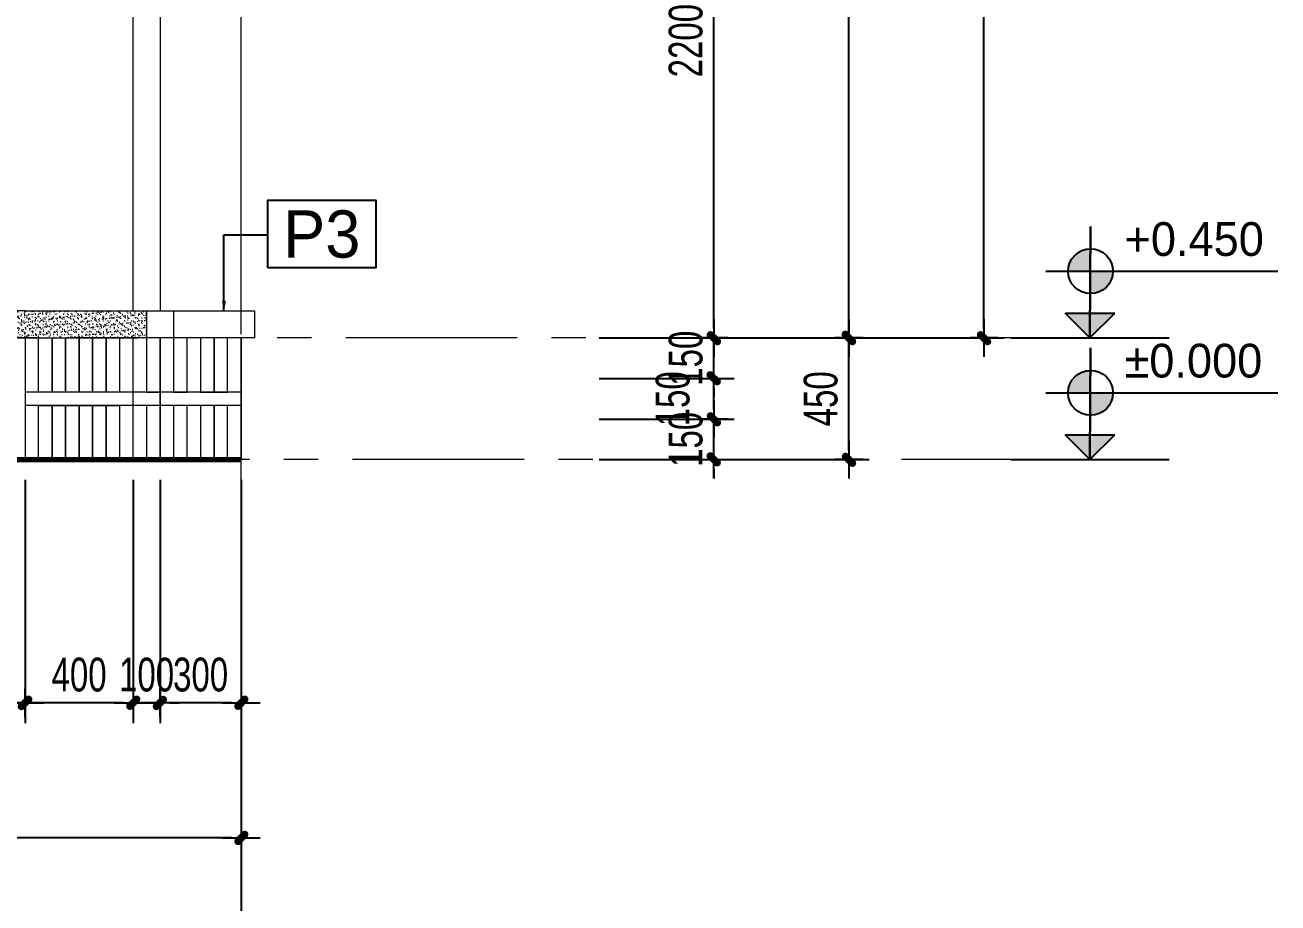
# Model space of a CAD drawing. Header units: inches. Extents: x 88947 to 296847, y 35049 to 161062.
# Drawn here: x 168261 to 172900, y 103738 to 106986 of the extents above; entities that cross this region are included whole.
import ezdxf
from ezdxf.enums import TextEntityAlignment as Align

# ---------------------------------------------------------------- set-up
doc = ezdxf.new("R2010")
doc.units = ezdxf.units.IN
doc.header["$MEASUREMENT"] = 0
doc.header["$PDMODE"] = 1
doc.linetypes.add('ACAD_ISO03W100', pattern=[30, 12, -18])
doc.linetypes.add('CENTER', pattern=[50.8, 31.75, -6.35, 6.35, -6.35])
for name, color, linetype, lineweight in [('A-Dims', 145, 'Continuous', 25), ('DIM', 7, 'Continuous', 25), ('HACTH', 8, 'Continuous', 5), ('KHUNG 1', 6, 'Continuous', 70), ('KY HIEU', 4, 'Continuous', 25), ('NTHAY2', 51, 'Continuous', 25), ('THAY', 3, 'Continuous', 18), ('TRUC', 252, 'ACAD_ISO03W100', 13)]:
    doc.layers.add(name, color=color, linetype=linetype, lineweight=lineweight)
doc.styles.add('FRANKO', font='VFRANKO.TTF')
doc.styles.add('TEXT', font='VHELVCN.TTF')
doc.styles.add('VNI-HELVE-CONDENSE', font='VNARIAL.TTF', dxfattribs={"width": 0.7})
doc.dimstyles.new('TAS-100', dxfattribs={"dimscale": 50, "dimtxt": 2.5, "dimasz": 0.7, "dimexe": 1.5, "dimexo": 1.5, "dimgap": 0.8, "dimtad": 1, "dimdec": 0, "dimzin": 3, "dimdsep": 46, "dimtxsty": 'VNI-HELVE-CONDENSE', "dimblk": 'TICK', "dimcen": 2.5, "dimclrt": 71, "dimazin": 2, "dimtfac": 0.75, "dimtdec": 0, "dimtix": 1, "dimtmove": 2, "dimatfit": 2, "dimldrblk": 'TICK123', "dimfxl": 1.5, "dimtolj": 1, "dimtzin": 0, "dimarcsym": 0})
doc.dimstyles.new('TAS-50', dxfattribs={"dimscale": 25, "dimtxt": 2.5, "dimasz": 0.7, "dimexe": 1.5, "dimexo": 1.5, "dimgap": 0.8, "dimtad": 1, "dimdec": 0, "dimzin": 3, "dimdsep": 46, "dimtxsty": 'VNI-HELVE-CONDENSE', "dimblk": 'TICK', "dimcen": 2.5, "dimclrt": 71, "dimazin": 2, "dimtfac": 0.75, "dimtdec": 0, "dimtix": 1, "dimtmove": 2, "dimatfit": 2, "dimldrblk": 'TICK123', "dimfxl": 1.5, "dimtolj": 1, "dimtzin": 0, "dimarcsym": 0})
pattern_1 = [(37.5, (168211.345, 105828.11), (-0.62993, 19.26824), [0, -15.2, 0, -17, 0, -16.25]), (7.5, (168211.345, 105828.11), (17.6978, 28.2215), [0, -8.2, 0, -13.7, 0, -5.25]), (327.5, (168199.045, 105828.11), (31.1414, 0.0566), [0, -5, 0, -18, 0, -23.5]), (317.5, (168199.045, 105828.11), (30.0613, 8.7768), [0, -2.5, 0, -11.8, 0, -13.5])]

# ---------------------------------------------------------------- blocks, each defined once
blk = doc.blocks.new('TICK')
at = {"layer": 'A-Dims', "color": 1}
for p, q in [((0, 1.5), (0, -1.5)), ((-2, 0), (2, 0))]:
    blk.add_line(p, q, dxfattribs=at)
at = {"layer": 'A-Dims', "color": 1, "const_width": 0.788}
blk.add_lwpolyline([(-0.33, -0.35), (0.38, 0.38)], dxfattribs=at)
at = {"layer": 'A-Dims', "color": 1, "const_width": 0.394}
for points in [[(0.24, 0.52, -0.414214), (0.52, 0.52, -1)], [(0.52, 0.52, -0.414214), (0.52, 0.24, -1)], [(-0.47, -0.21, 0.414214), (-0.47, -0.49, 1)], [(-0.47, -0.49, 0.414214), (-0.19, -0.49, 1)]]:
    blk.add_lwpolyline(points, format="xyb", dxfattribs=at)
blk = doc.blocks.new('*D894')
at = {"layer": 'Defpoints', "color": 0}
for p in [(165561.3, 105378.1), (169061.3, 105378.1), (165561.3, 103978.1)]:
    blk.add_point(p, dxfattribs=at)
at = {"layer": 'DIM', "color": 0, "lineweight": -2}
for p, q in [((165561.3, 105303.1), (165561.3, 103903.1)), ((169061.3, 105303.1), (169061.3, 103903.1)), ((169026.3, 103978.1), (165596.3, 103978.1))]:
    blk.add_line(p, q, dxfattribs=at)
at = {"layer": 'DIM', "color": 0, "lineweight": -2, "xscale": 35, "yscale": 35, "zscale": 35, "rotation": 180}
blk.add_blockref('TICK', (165561.3, 103978.1), dxfattribs=at)
at = {"layer": 'DIM', "color": 0, "lineweight": -2, "xscale": 35, "yscale": 35, "zscale": 35}
blk.add_blockref('TICK', (169061.3, 103978.1), dxfattribs=at)
at = {"layer": 'DIM', "color": 71, "insert": (167311.3, 104082), "char_height": 125, "attachment_point": 5, "style": 'VNI-HELVE-CONDENSE'}
blk.add_mtext('\\A1;3500', dxfattribs=at)
blk = doc.blocks.new('TICK123')
at = {"layer": 'A-Dims', "color": 1}
blk.add_lwpolyline([(0.05, 0, 0, 0.84, 0), (-2.11, 0, 8.4, 8.4, 0)], format="xyseb", dxfattribs=at)
blk = doc.blocks.new('*D899')
at = {"layer": 'Defpoints', "color": 0}
for p in [(156661.3, 105378.1), (169061.3, 105378.1), (156661.3, 103478.1)]:
    blk.add_point(p, dxfattribs=at)
at = {"layer": 'DIM', "color": 0, "lineweight": -2}
for p, q in [((156661.3, 105303.1), (156661.3, 103403.1)), ((169061.3, 105303.1), (169061.3, 103403.1)), ((169026.3, 103478.1), (156696.3, 103478.1))]:
    blk.add_line(p, q, dxfattribs=at)
at = {"layer": 'DIM', "color": 0, "lineweight": -2, "xscale": 35, "yscale": 35, "zscale": 35, "rotation": 180}
blk.add_blockref('TICK', (156661.3, 103478.1), dxfattribs=at)
at = {"layer": 'DIM', "color": 0, "lineweight": -2, "xscale": 35, "yscale": 35, "zscale": 35}
blk.add_blockref('TICK', (169061.3, 103478.1), dxfattribs=at)
at = {"layer": 'DIM', "color": 71, "insert": (162861.3, 103581.9), "char_height": 125, "attachment_point": 5, "style": 'VNI-HELVE-CONDENSE'}
blk.add_mtext('\\A1;12400', dxfattribs=at)
blk = doc.blocks.new('*D900')
at = {"layer": 'Defpoints', "color": 0}
for p in [(168761.3, 105378.1), (169061.3, 105378.1), (168761.3, 104478.1)]:
    blk.add_point(p, dxfattribs=at)
at = {"layer": 'DIM', "color": 0, "lineweight": -2}
for p, q in [((168761.3, 105303.1), (168761.3, 104403.1)), ((169061.3, 105303.1), (169061.3, 104403.1)), ((169026.3, 104478.1), (168796.3, 104478.1))]:
    blk.add_line(p, q, dxfattribs=at)
at = {"layer": 'DIM', "color": 0, "lineweight": -2, "xscale": 35, "yscale": 35, "zscale": 35, "rotation": 180}
blk.add_blockref('TICK', (168761.3, 104478.1), dxfattribs=at)
at = {"layer": 'DIM', "color": 0, "lineweight": -2, "xscale": 35, "yscale": 35, "zscale": 35}
blk.add_blockref('TICK', (169061.3, 104478.1), dxfattribs=at)
at = {"layer": 'DIM', "color": 71, "insert": (168911.3, 104582), "char_height": 125, "attachment_point": 5, "style": 'VNI-HELVE-CONDENSE'}
blk.add_mtext('\\A1;300', dxfattribs=at)
blk = doc.blocks.new('*D901')
at = {"layer": 'Defpoints', "color": 0}
for p in [(168261.3, 105378.1), (168661.3, 105378.1), (168261.3, 104478.1)]:
    blk.add_point(p, dxfattribs=at)
at = {"layer": 'DIM', "color": 0, "lineweight": -2}
for p, q in [((168261.3, 105303.1), (168261.3, 104403.1)), ((168661.3, 105303.1), (168661.3, 104403.1)), ((168626.3, 104478.1), (168296.3, 104478.1))]:
    blk.add_line(p, q, dxfattribs=at)
at = {"layer": 'DIM', "color": 0, "lineweight": -2, "xscale": 35, "yscale": 35, "zscale": 35, "rotation": 180}
blk.add_blockref('TICK', (168261.3, 104478.1), dxfattribs=at)
at = {"layer": 'DIM', "color": 0, "lineweight": -2, "xscale": 35, "yscale": 35, "zscale": 35}
blk.add_blockref('TICK', (168661.3, 104478.1), dxfattribs=at)
at = {"layer": 'DIM', "color": 71, "insert": (168461.3, 104581.9), "char_height": 125, "attachment_point": 5, "style": 'VNI-HELVE-CONDENSE'}
blk.add_mtext('\\A1;400', dxfattribs=at)
blk = doc.blocks.new('*D902')
at = {"layer": 'Defpoints', "color": 0}
for p in [(165861.3, 105378.1), (168261.3, 105378.1), (165861.3, 104478.1)]:
    blk.add_point(p, dxfattribs=at)
at = {"layer": 'DIM', "color": 0, "lineweight": -2}
for p, q in [((165861.3, 105303.1), (165861.3, 104403.1)), ((168261.3, 105303.1), (168261.3, 104403.1)), ((168226.3, 104478.1), (165896.3, 104478.1))]:
    blk.add_line(p, q, dxfattribs=at)
at = {"layer": 'DIM', "color": 0, "lineweight": -2, "xscale": 35, "yscale": 35, "zscale": 35, "rotation": 180}
blk.add_blockref('TICK', (165861.3, 104478.1), dxfattribs=at)
at = {"layer": 'DIM', "color": 0, "lineweight": -2, "xscale": 35, "yscale": 35, "zscale": 35}
blk.add_blockref('TICK', (168261.3, 104478.1), dxfattribs=at)
at = {"layer": 'DIM', "color": 71, "insert": (167061.3, 104581.9), "char_height": 125, "attachment_point": 5, "style": 'VNI-HELVE-CONDENSE'}
blk.add_mtext('\\A1;2400', dxfattribs=at)
blk = doc.blocks.new('*D911')
at = {"layer": 'Defpoints', "color": 0}
for p in [(168661.3, 105378.1), (168761.3, 105378.1), (168761.3, 104478.1)]:
    blk.add_point(p, dxfattribs=at)
at = {"layer": 'DIM', "color": 0, "lineweight": -2}
for p, q in [((168661.3, 105303.1), (168661.3, 104403.1)), ((168761.3, 105303.1), (168761.3, 104403.1)), ((168626.3, 104478.1), (168591.3, 104478.1)), ((168661.3, 104478.1), (168761.3, 104478.1)), ((168796.3, 104478.1), (168831.3, 104478.1))]:
    blk.add_line(p, q, dxfattribs=at)
at = {"layer": 'DIM', "color": 0, "lineweight": -2, "xscale": 35, "yscale": 35, "zscale": 35}
blk.add_blockref('TICK', (168661.3, 104478.1), dxfattribs=at)
at = {"layer": 'DIM', "color": 0, "lineweight": -2, "xscale": 35, "yscale": 35, "zscale": 35, "rotation": 180}
blk.add_blockref('TICK', (168761.3, 104478.1), dxfattribs=at)
at = {"layer": 'DIM', "color": 71, "insert": (168711.3, 104581.9), "char_height": 125, "attachment_point": 5, "style": 'VNI-HELVE-CONDENSE'}
blk.add_mtext('\\A1;100', dxfattribs=at)
blk = doc.blocks.new('A$C688775B1')
h = blk.add_hatch(color=256)
h.paths.add_polyline_path([(332.2, 278.2), (332.2, 371.7, 0.414214), (238.7, 278.2)])
h.paths.add_polyline_path([(332.2, 278.2), (332.2, 184.7, 0.414214), (425.7, 278.2)])
h = blk.add_hatch(color=256)
h.paths.add_polyline_path([(433.6, 103.9), (329.8, 103.9), (329.8, 0)])
h.paths.add_polyline_path([(329.8, 103.9), (225.9, 103.9), (329.8, 0)])
for p, q in [((332.2, 465.2), (329.8, 0)), ((329.8, 0), (332.2, 465.2)), ((145.2, 278.2), (1113.8, 278.2)), ((329.8, 0), (225.9, 103.9)), ((225.9, 103.9), (433.6, 103.9)), ((329.8, 0), (433.6, 103.9)), ((0, 0), (659.5, 0))]:
    blk.add_line(p, q)
blk.add_circle((332.2, 278.2), 93.5)
at = {"style": 'TEXT'}
blk.add_attdef('CAO ÑOÄ', (473.8, 342), '', height=170, dxfattribs=at)
blk = doc.blocks.new('syb-floor')
at = {"linetype": 'Continuous'}
blk.add_lwpolyline([(-4.786, -2.5), (-4.786, 2.5), (3.216, 2.5), (3.216, -2.5)], close=True, dxfattribs=at)
blk.add_attdef('SYB-FLOOR', text='', height=2.5, dxfattribs=at).set_placement((-0.785, 0), align=Align.MIDDLE_CENTER)
blk = doc.blocks.new('*D2808')
at = {"layer": 'Defpoints', "color": 0}
for p in [(170311.3, 105828.1), (171311.3, 105828.1), (170311.3, 105378.1)]:
    blk.add_point(p, dxfattribs=at)
at = {"layer": 'DIM', "color": 0, "lineweight": -2}
for p, q in [((170386.3, 105828.1), (171386.3, 105828.1)), ((171311.3, 105413.1), (171311.3, 105793.1)), ((170386.3, 105378.1), (171386.3, 105378.1))]:
    blk.add_line(p, q, dxfattribs=at)
at = {"layer": 'DIM', "color": 0, "lineweight": -2, "xscale": 35, "yscale": 35, "zscale": 35}
for p, rotation in [((171311.3, 105828.1), 90), ((171311.3, 105378.1), 270)]:
    blk.add_blockref('TICK', p, dxfattribs=dict(at, rotation=rotation))
at = {"layer": 'DIM', "color": 71, "insert": (171207.6, 105603.1), "char_height": 125, "attachment_point": 5, "rotation": 90, "style": 'VNI-HELVE-CONDENSE'}
blk.add_mtext('\\A1;450', dxfattribs=at)
blk = doc.blocks.new('*D2809')
at = {"layer": 'Defpoints', "color": 0}
for p in [(170311.3, 109228.1), (171311.3, 109228.1), (170311.3, 105828.1)]:
    blk.add_point(p, dxfattribs=at)
at = {"layer": 'DIM', "color": 0, "lineweight": -2}
for p, q in [((170386.3, 109228.1), (171386.3, 109228.1)), ((171311.3, 105863.1), (171311.3, 109193.1)), ((170386.3, 105828.1), (171386.3, 105828.1))]:
    blk.add_line(p, q, dxfattribs=at)
at = {"layer": 'DIM', "color": 0, "lineweight": -2, "xscale": 35, "yscale": 35, "zscale": 35}
for p, rotation in [((171311.3, 109228.1), 90), ((171311.3, 105828.1), 270)]:
    blk.add_blockref('TICK', p, dxfattribs=dict(at, rotation=rotation))
at = {"layer": 'DIM', "color": 71, "insert": (171207.5, 107528.1), "char_height": 125, "attachment_point": 5, "rotation": 90, "style": 'VNI-HELVE-CONDENSE'}
blk.add_mtext('\\A1;3400', dxfattribs=at)
blk = doc.blocks.new('*D2811')
at = {"layer": 'Defpoints', "color": 0}
for p in [(170311.3, 112628.1), (171811.3, 112628.1), (170311.3, 105828.1)]:
    blk.add_point(p, dxfattribs=at)
at = {"layer": 'DIM', "color": 0, "lineweight": -2}
for p, q in [((170386.3, 112628.1), (171886.3, 112628.1)), ((171811.3, 105863.1), (171811.3, 112593.1)), ((170386.3, 105828.1), (171886.3, 105828.1))]:
    blk.add_line(p, q, dxfattribs=at)
at = {"layer": 'DIM', "color": 0, "lineweight": -2, "xscale": 35, "yscale": 35, "zscale": 35}
for p, rotation in [((171811.3, 112628.1), 90), ((171811.3, 105828.1), 270)]:
    blk.add_blockref('TICK', p, dxfattribs=dict(at, rotation=rotation))
at = {"layer": 'DIM', "color": 71, "insert": (171707.6, 109228.1), "char_height": 125, "attachment_point": 5, "rotation": 90, "style": 'VNI-HELVE-CONDENSE'}
blk.add_mtext('\\A1;6800', dxfattribs=at)
blk = doc.blocks.new('*D2816')
at = {"layer": 'Defpoints', "color": 0}
for p in [(170311.3, 105528.1), (170811.3, 105528.1), (170311.3, 105378.1)]:
    blk.add_point(p, dxfattribs=at)
at = {"layer": 'DIM', "color": 0, "lineweight": -2}
for p, q in [((170811.3, 105563.1), (170811.3, 105598.1)), ((170386.3, 105528.1), (170886.3, 105528.1)), ((170811.3, 105378.1), (170811.3, 105528.1)), ((170386.3, 105378.1), (170886.3, 105378.1)), ((170811.3, 105343.1), (170811.3, 105308.1))]:
    blk.add_line(p, q, dxfattribs=at)
at = {"layer": 'DIM', "color": 0, "lineweight": -2, "xscale": 35, "yscale": 35, "zscale": 35}
for p, rotation in [((170811.3, 105528.1), 270), ((170811.3, 105378.1), 90)]:
    blk.add_blockref('TICK', p, dxfattribs=dict(at, rotation=rotation))
at = {"layer": 'DIM', "color": 71, "insert": (170707.6, 105453.1), "char_height": 125, "attachment_point": 5, "rotation": 90, "style": 'VNI-HELVE-CONDENSE'}
blk.add_mtext('\\A1;150', dxfattribs=at)
blk = doc.blocks.new('*D2817')
at = {"layer": 'Defpoints', "color": 0}
for p in [(170311.3, 105678.1), (170811.3, 105678.1), (170311.3, 105528.1)]:
    blk.add_point(p, dxfattribs=at)
at = {"layer": 'DIM', "color": 0, "lineweight": -2}
for p, q in [((170386.3, 105678.1), (170886.3, 105678.1)), ((170811.3, 105563.1), (170811.3, 105643.1)), ((170386.3, 105528.1), (170886.3, 105528.1))]:
    blk.add_line(p, q, dxfattribs=at)
at = {"layer": 'DIM', "color": 0, "lineweight": -2, "xscale": 35, "yscale": 35, "zscale": 35}
for p, rotation in [((170811.3, 105678.1), 90), ((170811.3, 105528.1), 270)]:
    blk.add_blockref('TICK', p, dxfattribs=dict(at, rotation=rotation))
at = {"layer": 'DIM', "color": 71, "insert": (170659.6, 105603.1), "char_height": 125, "attachment_point": 5, "rotation": 90, "style": 'VNI-HELVE-CONDENSE'}
blk.add_mtext('\\A1;150', dxfattribs=at)
blk = doc.blocks.new('*D2818')
at = {"layer": 'Defpoints', "color": 0}
for p in [(170311.3, 105828.1), (170811.3, 105828.1), (170311.3, 105678.1)]:
    blk.add_point(p, dxfattribs=at)
at = {"layer": 'DIM', "color": 0, "lineweight": -2}
for p, q in [((170811.3, 105863.1), (170811.3, 105898.1)), ((170386.3, 105828.1), (170886.3, 105828.1)), ((170811.3, 105678.1), (170811.3, 105828.1)), ((170386.3, 105678.1), (170886.3, 105678.1)), ((170811.3, 105643.1), (170811.3, 105608.1))]:
    blk.add_line(p, q, dxfattribs=at)
at = {"layer": 'DIM', "color": 0, "lineweight": -2, "xscale": 35, "yscale": 35, "zscale": 35}
for p, rotation in [((170811.3, 105828.1), 270), ((170811.3, 105678.1), 90)]:
    blk.add_blockref('TICK', p, dxfattribs=dict(at, rotation=rotation))
at = {"layer": 'DIM', "color": 71, "insert": (170707.6, 105753.1), "char_height": 125, "attachment_point": 5, "rotation": 90, "style": 'VNI-HELVE-CONDENSE'}
blk.add_mtext('\\A1;150', dxfattribs=at)
blk = doc.blocks.new('*D2819')
at = {"layer": 'Defpoints', "color": 0}
for p in [(170311.3, 108028.1), (170811.3, 108028.1), (170311.3, 105828.1)]:
    blk.add_point(p, dxfattribs=at)
at = {"layer": 'DIM', "color": 0, "lineweight": -2}
for p, q in [((170386.3, 108028.1), (170886.3, 108028.1)), ((170811.3, 105863.1), (170811.3, 107993.1)), ((170386.3, 105828.1), (170886.3, 105828.1))]:
    blk.add_line(p, q, dxfattribs=at)
at = {"layer": 'DIM', "color": 0, "lineweight": -2, "xscale": 35, "yscale": 35, "zscale": 35}
for p, rotation in [((170811.3, 108028.1), 90), ((170811.3, 105828.1), 270)]:
    blk.add_blockref('TICK', p, dxfattribs=dict(at, rotation=rotation))
at = {"layer": 'DIM', "color": 71, "insert": (170707.6, 106928.1), "char_height": 125, "attachment_point": 5, "rotation": 90, "style": 'VNI-HELVE-CONDENSE'}
blk.add_mtext('\\A1;2200', dxfattribs=at)
blk = doc.blocks.new('*D3898')
at = {"layer": 'Defpoints', "color": 0}
for p in [(165561.3, 105378.1), (169061.3, 105378.1), (165561.3, 103978.1)]:
    blk.add_point(p, dxfattribs=at)
at = {"layer": 'DIM', "color": 0, "lineweight": -2}
for p, q in [((165561.3, 105303.1), (165561.3, 103903.1)), ((169061.3, 105303.1), (169061.3, 103903.1)), ((169026.3, 103978.1), (165596.3, 103978.1))]:
    blk.add_line(p, q, dxfattribs=at)
at = {"layer": 'DIM', "color": 0, "lineweight": -2, "xscale": 35, "yscale": 35, "zscale": 35, "rotation": 180}
blk.add_blockref('TICK', (165561.3, 103978.1), dxfattribs=at)
at = {"layer": 'DIM', "color": 0, "lineweight": -2, "xscale": 35, "yscale": 35, "zscale": 35}
blk.add_blockref('TICK', (169061.3, 103978.1), dxfattribs=at)
at = {"layer": 'DIM', "color": 71, "insert": (167311.3, 104082), "char_height": 125, "attachment_point": 5, "style": 'VNI-HELVE-CONDENSE'}
blk.add_mtext('\\A1;3500', dxfattribs=at)
blk = doc.blocks.new('*D3903')
at = {"layer": 'Defpoints', "color": 0}
for p in [(156661.3, 105378.1), (169061.3, 105378.1), (156661.3, 103478.1)]:
    blk.add_point(p, dxfattribs=at)
at = {"layer": 'DIM', "color": 0, "lineweight": -2}
for p, q in [((156661.3, 105303.1), (156661.3, 103403.1)), ((169061.3, 105303.1), (169061.3, 103403.1)), ((169026.3, 103478.1), (156696.3, 103478.1))]:
    blk.add_line(p, q, dxfattribs=at)
at = {"layer": 'DIM', "color": 0, "lineweight": -2, "xscale": 35, "yscale": 35, "zscale": 35, "rotation": 180}
blk.add_blockref('TICK', (156661.3, 103478.1), dxfattribs=at)
at = {"layer": 'DIM', "color": 0, "lineweight": -2, "xscale": 35, "yscale": 35, "zscale": 35}
blk.add_blockref('TICK', (169061.3, 103478.1), dxfattribs=at)
at = {"layer": 'DIM', "color": 71, "insert": (162861.3, 103581.9), "char_height": 125, "attachment_point": 5, "style": 'VNI-HELVE-CONDENSE'}
blk.add_mtext('\\A1;12400', dxfattribs=at)
blk = doc.blocks.new('*D3904')
at = {"layer": 'Defpoints', "color": 0}
for p in [(168761.3, 105378.1), (169061.3, 105378.1), (168761.3, 104478.1)]:
    blk.add_point(p, dxfattribs=at)
at = {"layer": 'DIM', "color": 0, "lineweight": -2}
for p, q in [((168761.3, 105303.1), (168761.3, 104403.1)), ((169061.3, 105303.1), (169061.3, 104403.1)), ((169026.3, 104478.1), (168796.3, 104478.1))]:
    blk.add_line(p, q, dxfattribs=at)
at = {"layer": 'DIM', "color": 0, "lineweight": -2, "xscale": 35, "yscale": 35, "zscale": 35, "rotation": 180}
blk.add_blockref('TICK', (168761.3, 104478.1), dxfattribs=at)
at = {"layer": 'DIM', "color": 0, "lineweight": -2, "xscale": 35, "yscale": 35, "zscale": 35}
blk.add_blockref('TICK', (169061.3, 104478.1), dxfattribs=at)
at = {"layer": 'DIM', "color": 71, "insert": (168911.3, 104582), "char_height": 125, "attachment_point": 5, "style": 'VNI-HELVE-CONDENSE'}
blk.add_mtext('\\A1;300', dxfattribs=at)
blk = doc.blocks.new('*D3905')
at = {"layer": 'Defpoints', "color": 0}
for p in [(168261.3, 105378.1), (168661.3, 105378.1), (168261.3, 104478.1)]:
    blk.add_point(p, dxfattribs=at)
at = {"layer": 'DIM', "color": 0, "lineweight": -2}
for p, q in [((168261.3, 105303.1), (168261.3, 104403.1)), ((168661.3, 105303.1), (168661.3, 104403.1)), ((168626.3, 104478.1), (168296.3, 104478.1))]:
    blk.add_line(p, q, dxfattribs=at)
at = {"layer": 'DIM', "color": 0, "lineweight": -2, "xscale": 35, "yscale": 35, "zscale": 35, "rotation": 180}
blk.add_blockref('TICK', (168261.3, 104478.1), dxfattribs=at)
at = {"layer": 'DIM', "color": 0, "lineweight": -2, "xscale": 35, "yscale": 35, "zscale": 35}
blk.add_blockref('TICK', (168661.3, 104478.1), dxfattribs=at)
at = {"layer": 'DIM', "color": 71, "insert": (168461.3, 104581.9), "char_height": 125, "attachment_point": 5, "style": 'VNI-HELVE-CONDENSE'}
blk.add_mtext('\\A1;400', dxfattribs=at)
blk = doc.blocks.new('*D3906')
at = {"layer": 'Defpoints', "color": 0}
for p in [(165861.3, 105378.1), (168261.3, 105378.1), (165861.3, 104478.1)]:
    blk.add_point(p, dxfattribs=at)
at = {"layer": 'DIM', "color": 0, "lineweight": -2}
for p, q in [((165861.3, 105303.1), (165861.3, 104403.1)), ((168261.3, 105303.1), (168261.3, 104403.1)), ((168226.3, 104478.1), (165896.3, 104478.1))]:
    blk.add_line(p, q, dxfattribs=at)
at = {"layer": 'DIM', "color": 0, "lineweight": -2, "xscale": 35, "yscale": 35, "zscale": 35, "rotation": 180}
blk.add_blockref('TICK', (165861.3, 104478.1), dxfattribs=at)
at = {"layer": 'DIM', "color": 0, "lineweight": -2, "xscale": 35, "yscale": 35, "zscale": 35}
blk.add_blockref('TICK', (168261.3, 104478.1), dxfattribs=at)
at = {"layer": 'DIM', "color": 71, "insert": (167061.3, 104581.9), "char_height": 125, "attachment_point": 5, "style": 'VNI-HELVE-CONDENSE'}
blk.add_mtext('\\A1;2400', dxfattribs=at)
blk = doc.blocks.new('*D3915')
at = {"layer": 'Defpoints', "color": 0}
for p in [(168661.3, 105378.1), (168761.3, 105378.1), (168761.3, 104478.1)]:
    blk.add_point(p, dxfattribs=at)
at = {"layer": 'DIM', "color": 0, "lineweight": -2}
for p, q in [((168661.3, 105303.1), (168661.3, 104403.1)), ((168761.3, 105303.1), (168761.3, 104403.1)), ((168626.3, 104478.1), (168591.3, 104478.1)), ((168661.3, 104478.1), (168761.3, 104478.1)), ((168796.3, 104478.1), (168831.3, 104478.1))]:
    blk.add_line(p, q, dxfattribs=at)
at = {"layer": 'DIM', "color": 0, "lineweight": -2, "xscale": 35, "yscale": 35, "zscale": 35}
blk.add_blockref('TICK', (168661.3, 104478.1), dxfattribs=at)
at = {"layer": 'DIM', "color": 0, "lineweight": -2, "xscale": 35, "yscale": 35, "zscale": 35, "rotation": 180}
blk.add_blockref('TICK', (168761.3, 104478.1), dxfattribs=at)
at = {"layer": 'DIM', "color": 71, "insert": (168711.3, 104581.9), "char_height": 125, "attachment_point": 5, "style": 'VNI-HELVE-CONDENSE'}
blk.add_mtext('\\A1;100', dxfattribs=at)
blk = doc.blocks.new('*D3747')
at = {"layer": 'Defpoints', "color": 0}
for p in [(170311.3, 105828.1), (171311.3, 105828.1), (170311.3, 105378.1)]:
    blk.add_point(p, dxfattribs=at)
at = {"layer": 'DIM', "color": 0, "lineweight": -2}
for p, q in [((170386.3, 105828.1), (171386.3, 105828.1)), ((171311.3, 105413.1), (171311.3, 105793.1)), ((170386.3, 105378.1), (171386.3, 105378.1))]:
    blk.add_line(p, q, dxfattribs=at)
at = {"layer": 'DIM', "color": 0, "lineweight": -2, "xscale": 35, "yscale": 35, "zscale": 35}
for p, rotation in [((171311.3, 105828.1), 90), ((171311.3, 105378.1), 270)]:
    blk.add_blockref('TICK', p, dxfattribs=dict(at, rotation=rotation))
at = {"layer": 'DIM', "color": 71, "insert": (171207.6, 105603.1), "char_height": 125, "attachment_point": 5, "rotation": 90, "style": 'VNI-HELVE-CONDENSE'}
blk.add_mtext('\\A1;450', dxfattribs=at)
blk = doc.blocks.new('*D3748')
at = {"layer": 'Defpoints', "color": 0}
for p in [(170311.3, 109228.1), (171311.3, 109228.1), (170311.3, 105828.1)]:
    blk.add_point(p, dxfattribs=at)
at = {"layer": 'DIM', "color": 0, "lineweight": -2}
for p, q in [((170386.3, 109228.1), (171386.3, 109228.1)), ((171311.3, 105863.1), (171311.3, 109193.1)), ((170386.3, 105828.1), (171386.3, 105828.1))]:
    blk.add_line(p, q, dxfattribs=at)
at = {"layer": 'DIM', "color": 0, "lineweight": -2, "xscale": 35, "yscale": 35, "zscale": 35}
for p, rotation in [((171311.3, 109228.1), 90), ((171311.3, 105828.1), 270)]:
    blk.add_blockref('TICK', p, dxfattribs=dict(at, rotation=rotation))
at = {"layer": 'DIM', "color": 71, "insert": (171207.5, 107528.1), "char_height": 125, "attachment_point": 5, "rotation": 90, "style": 'VNI-HELVE-CONDENSE'}
blk.add_mtext('\\A1;3400', dxfattribs=at)
blk = doc.blocks.new('*D3750')
at = {"layer": 'Defpoints', "color": 0}
for p in [(170311.3, 112628.1), (171811.3, 112628.1), (170311.3, 105828.1)]:
    blk.add_point(p, dxfattribs=at)
at = {"layer": 'DIM', "color": 0, "lineweight": -2}
for p, q in [((170386.3, 112628.1), (171886.3, 112628.1)), ((171811.3, 105863.1), (171811.3, 112593.1)), ((170386.3, 105828.1), (171886.3, 105828.1))]:
    blk.add_line(p, q, dxfattribs=at)
at = {"layer": 'DIM', "color": 0, "lineweight": -2, "xscale": 35, "yscale": 35, "zscale": 35}
for p, rotation in [((171811.3, 112628.1), 90), ((171811.3, 105828.1), 270)]:
    blk.add_blockref('TICK', p, dxfattribs=dict(at, rotation=rotation))
at = {"layer": 'DIM', "color": 71, "insert": (171707.6, 109228.1), "char_height": 125, "attachment_point": 5, "rotation": 90, "style": 'VNI-HELVE-CONDENSE'}
blk.add_mtext('\\A1;6800', dxfattribs=at)
blk = doc.blocks.new('*D3755')
at = {"layer": 'Defpoints', "color": 0}
for p in [(170311.3, 105528.1), (170811.3, 105528.1), (170311.3, 105378.1)]:
    blk.add_point(p, dxfattribs=at)
at = {"layer": 'DIM', "color": 0, "lineweight": -2}
for p, q in [((170811.3, 105563.1), (170811.3, 105598.1)), ((170386.3, 105528.1), (170886.3, 105528.1)), ((170811.3, 105378.1), (170811.3, 105528.1)), ((170386.3, 105378.1), (170886.3, 105378.1)), ((170811.3, 105343.1), (170811.3, 105308.1))]:
    blk.add_line(p, q, dxfattribs=at)
at = {"layer": 'DIM', "color": 0, "lineweight": -2, "xscale": 35, "yscale": 35, "zscale": 35}
for p, rotation in [((170811.3, 105528.1), 270), ((170811.3, 105378.1), 90)]:
    blk.add_blockref('TICK', p, dxfattribs=dict(at, rotation=rotation))
at = {"layer": 'DIM', "color": 71, "insert": (170707.6, 105453.1), "char_height": 125, "attachment_point": 5, "rotation": 90, "style": 'VNI-HELVE-CONDENSE'}
blk.add_mtext('\\A1;150', dxfattribs=at)
blk = doc.blocks.new('*D3756')
at = {"layer": 'Defpoints', "color": 0}
for p in [(170311.3, 105678.1), (170811.3, 105678.1), (170311.3, 105528.1)]:
    blk.add_point(p, dxfattribs=at)
at = {"layer": 'DIM', "color": 0, "lineweight": -2}
for p, q in [((170386.3, 105678.1), (170886.3, 105678.1)), ((170811.3, 105563.1), (170811.3, 105643.1)), ((170386.3, 105528.1), (170886.3, 105528.1))]:
    blk.add_line(p, q, dxfattribs=at)
at = {"layer": 'DIM', "color": 0, "lineweight": -2, "xscale": 35, "yscale": 35, "zscale": 35}
for p, rotation in [((170811.3, 105678.1), 90), ((170811.3, 105528.1), 270)]:
    blk.add_blockref('TICK', p, dxfattribs=dict(at, rotation=rotation))
at = {"layer": 'DIM', "color": 71, "insert": (170659.6, 105603.1), "char_height": 125, "attachment_point": 5, "rotation": 90, "style": 'VNI-HELVE-CONDENSE'}
blk.add_mtext('\\A1;150', dxfattribs=at)
blk = doc.blocks.new('*D3757')
at = {"layer": 'Defpoints', "color": 0}
for p in [(170311.3, 105828.1), (170811.3, 105828.1), (170311.3, 105678.1)]:
    blk.add_point(p, dxfattribs=at)
at = {"layer": 'DIM', "color": 0, "lineweight": -2}
for p, q in [((170811.3, 105863.1), (170811.3, 105898.1)), ((170386.3, 105828.1), (170886.3, 105828.1)), ((170811.3, 105678.1), (170811.3, 105828.1)), ((170386.3, 105678.1), (170886.3, 105678.1)), ((170811.3, 105643.1), (170811.3, 105608.1))]:
    blk.add_line(p, q, dxfattribs=at)
at = {"layer": 'DIM', "color": 0, "lineweight": -2, "xscale": 35, "yscale": 35, "zscale": 35}
for p, rotation in [((170811.3, 105828.1), 270), ((170811.3, 105678.1), 90)]:
    blk.add_blockref('TICK', p, dxfattribs=dict(at, rotation=rotation))
at = {"layer": 'DIM', "color": 71, "insert": (170707.6, 105753.1), "char_height": 125, "attachment_point": 5, "rotation": 90, "style": 'VNI-HELVE-CONDENSE'}
blk.add_mtext('\\A1;150', dxfattribs=at)
blk = doc.blocks.new('*D3758')
at = {"layer": 'Defpoints', "color": 0}
for p in [(170311.3, 108028.1), (170811.3, 108028.1), (170311.3, 105828.1)]:
    blk.add_point(p, dxfattribs=at)
at = {"layer": 'DIM', "color": 0, "lineweight": -2}
for p, q in [((170386.3, 108028.1), (170886.3, 108028.1)), ((170811.3, 105863.1), (170811.3, 107993.1)), ((170386.3, 105828.1), (170886.3, 105828.1))]:
    blk.add_line(p, q, dxfattribs=at)
at = {"layer": 'DIM', "color": 0, "lineweight": -2, "xscale": 35, "yscale": 35, "zscale": 35}
for p, rotation in [((170811.3, 108028.1), 90), ((170811.3, 105828.1), 270)]:
    blk.add_blockref('TICK', p, dxfattribs=dict(at, rotation=rotation))
at = {"layer": 'DIM', "color": 71, "insert": (170707.6, 106928.1), "char_height": 125, "attachment_point": 5, "rotation": 90, "style": 'VNI-HELVE-CONDENSE'}
blk.add_mtext('\\A1;2200', dxfattribs=at)

msp = doc.modelspace()

# ---------------------------------------------------------------- hatches: boundary and pattern name
at = {"layer": 'HACTH'}
h = msp.add_hatch(dxfattribs=at)
h.set_pattern_fill('AR-SAND', color=256, scale=10, style=0)
h.set_pattern_definition(pattern_1)
h.paths.add_polyline_path([(168711.3, 105928.1), (168661.3, 105928.1), (168261.3, 105928.1), (168211.3, 105928.1), (168211.3, 105828.1), (168241.3, 105828.1), (168681.3, 105828.1), (168711.3, 105828.1)])
h = msp.add_hatch(dxfattribs=at)
h.set_pattern_fill('AR-SAND', color=256, scale=10, style=0)
h.set_pattern_definition(pattern_1)
h.paths.add_polyline_path([(168711.3, 105928.1), (168661.3, 105928.1), (168261.3, 105928.1), (168211.3, 105928.1), (168211.3, 105828.1), (168241.3, 105828.1), (168681.3, 105828.1), (168711.3, 105828.1)])

# ---------------------------------------------------------------- linework, layer by layer
for points in [[(168361.3, 105828.1), (168361.3, 105628.1), (168311.3, 105628.1), (168311.3, 105828.1)], [(168361.3, 105828.1), (168361.3, 105628.1), (168311.3, 105628.1), (168311.3, 105828.1)], [(168411.3, 105828.1), (168411.3, 105628.1), (168361.3, 105628.1), (168361.3, 105828.1)], [(168411.3, 105828.1), (168411.3, 105628.1), (168361.3, 105628.1), (168361.3, 105828.1)], [(168461.3, 105828.1), (168461.3, 105628.1), (168411.3, 105628.1), (168411.3, 105828.1)], [(168461.3, 105828.1), (168461.3, 105628.1), (168411.3, 105628.1), (168411.3, 105828.1)], [(168511.3, 105828.1), (168511.3, 105628.1), (168461.3, 105628.1), (168461.3, 105828.1)], [(168511.3, 105828.1), (168511.3, 105628.1), (168461.3, 105628.1), (168461.3, 105828.1)], [(168561.3, 105828.1), (168561.3, 105628.1), (168511.3, 105628.1), (168511.3, 105828.1)], [(168561.3, 105828.1), (168561.3, 105628.1), (168511.3, 105628.1), (168511.3, 105828.1)], [(168611.3, 105828.1), (168611.3, 105628.1), (168561.3, 105628.1), (168561.3, 105828.1)], [(168611.3, 105828.1), (168611.3, 105628.1), (168561.3, 105628.1), (168561.3, 105828.1)], [(168711.3, 105828.1), (168711.3, 105628.1), (168761.3, 105628.1), (168761.3, 105828.1)], [(168711.3, 105828.1), (168711.3, 105628.1), (168761.3, 105628.1), (168761.3, 105828.1)], [(168811.3, 105828.1), (168811.3, 105628.1), (168861.3, 105628.1), (168861.3, 105828.1)], [(168811.3, 105828.1), (168811.3, 105628.1), (168861.3, 105628.1), (168861.3, 105828.1)], [(168911.3, 105828.1), (168911.3, 105628.1), (168961.3, 105628.1), (168961.3, 105828.1)], [(168911.3, 105828.1), (168911.3, 105628.1), (168961.3, 105628.1), (168961.3, 105828.1)], [(168961.3, 105828.1), (168961.3, 105628.1), (169011.3, 105628.1), (169011.3, 105828.1)], [(168961.3, 105828.1), (168961.3, 105628.1), (169011.3, 105628.1), (169011.3, 105828.1)], [(168361.3, 105578.1), (168361.3, 105378.1), (168311.3, 105378.1), (168311.3, 105578.1)], [(168361.3, 105578.1), (168361.3, 105378.1), (168311.3, 105378.1), (168311.3, 105578.1)], [(168411.3, 105578.1), (168411.3, 105378.1), (168361.3, 105378.1), (168361.3, 105578.1)], [(168411.3, 105578.1), (168411.3, 105378.1), (168361.3, 105378.1), (168361.3, 105578.1)], [(168461.3, 105578.1), (168461.3, 105378.1), (168411.3, 105378.1), (168411.3, 105578.1)], [(168461.3, 105578.1), (168461.3, 105378.1), (168411.3, 105378.1), (168411.3, 105578.1)], [(168511.3, 105578.1), (168511.3, 105378.1), (168461.3, 105378.1), (168461.3, 105578.1)], [(168511.3, 105578.1), (168511.3, 105378.1), (168461.3, 105378.1), (168461.3, 105578.1)], [(168561.3, 105578.1), (168561.3, 105378.1), (168511.3, 105378.1), (168511.3, 105578.1)], [(168561.3, 105578.1), (168561.3, 105378.1), (168511.3, 105378.1), (168511.3, 105578.1)], [(168611.3, 105578.1), (168611.3, 105378.1), (168561.3, 105378.1), (168561.3, 105578.1)], [(168611.3, 105578.1), (168611.3, 105378.1), (168561.3, 105378.1), (168561.3, 105578.1)], [(168711.3, 105578.1), (168711.3, 105378.1), (168761.3, 105378.1), (168761.3, 105578.1)], [(168711.3, 105578.1), (168711.3, 105378.1), (168761.3, 105378.1), (168761.3, 105578.1)], [(168811.3, 105578.1), (168811.3, 105378.1), (168861.3, 105378.1), (168861.3, 105578.1)], [(168811.3, 105578.1), (168811.3, 105378.1), (168861.3, 105378.1), (168861.3, 105578.1)], [(168911.3, 105578.1), (168911.3, 105378.1), (168961.3, 105378.1), (168961.3, 105578.1)], [(168911.3, 105578.1), (168911.3, 105378.1), (168961.3, 105378.1), (168961.3, 105578.1)], [(168961.3, 105578.1), (168961.3, 105378.1), (169011.3, 105378.1), (169011.3, 105578.1)], [(168961.3, 105578.1), (168961.3, 105378.1), (169011.3, 105378.1), (169011.3, 105578.1)]]:
    msp.add_lwpolyline(points, close=True, dxfattribs=at)
for points in [[(169061.3, 105828.1), (168681.3, 105828.1)], [(169061.3, 105828.1), (168681.3, 105828.1)], [(169061.3, 105828.1), (168681.3, 105828.1)], [(169061.3, 105828.1), (168681.3, 105828.1)], [(169061.3, 105828.1), (168711.3, 105828.1)], [(169061.3, 105828.1), (168711.3, 105828.1)], [(169061.3, 105828.1), (168711.3, 105828.1)], [(169061.3, 105828.1), (168711.3, 105828.1)], [(169061.3, 105628.1), (168261.3, 105628.1)], [(169061.3, 105628.1), (168261.3, 105628.1)], [(169061.3, 105578.1), (168261.3, 105578.1)], [(169061.3, 105578.1), (168261.3, 105578.1)]]:
    msp.add_lwpolyline(points, dxfattribs=at)
at = {"layer": 'KHUNG 1'}
msp.add_lwpolyline([(156661.3, 105378.1), (169061.3, 105378.1)], dxfattribs=at)
at = {"layer": 'THAY'}
for points in [[(169061.3, 105928.1), (169061.3, 111543.8), (168761.3, 111543.8), (168761.3, 105928.1)], [(168661.3, 105928.1), (168661.3, 109328.1), (165461.3, 109328.1)], [(168261.3, 105928.1), (168211.3, 105928.1), (168211.3, 105828.1), (168241.3, 105828.1), (168241.3, 105828.1), (168261.3, 105828.1)], [(168261.3, 105928.1), (168661.3, 105928.1)], [(168661.3, 105928.1), (168711.3, 105928.1), (168711.3, 105828.1), (168681.3, 105828.1), (168681.3, 105828.1), (168661.3, 105828.1)], [(168711.3, 105928.1), (168811.3, 105928.1), (168811.3, 105828.1), (168781.3, 105828.1), (168781.3, 105828.1), (168711.3, 105828.1)], [(168811.3, 105928.1), (169111.3, 105928.1), (169111.3, 105828.1), (169081.3, 105828.1), (169081.3, 105828.1), (168811.3, 105828.1)], [(168241.3, 105828.1), (168681.3, 105828.1)], [(168261.3, 105828.1), (168261.3, 105378.1), (168661.3, 105378.1), (168661.3, 105828.1)], [(168761.3, 105828.1), (168761.3, 105378.1), (169061.3, 105378.1), (169061.3, 105828.1)], [(169061.3, 105828.1), (169061.3, 105378.1), (168761.3, 105378.1), (168761.3, 105828.1)], [(169061.3, 105378.1), (169061.3, 105828.1)]]:
    msp.add_lwpolyline(points, dxfattribs=at)
at = {"layer": 'TRUC', "linetype": 'CENTER', "ltscale": 20}
for points in [[(169061.3, 104826.7), (169061.3, 116795.7)], [(172115.9, 105828.1), (154105.4, 105828.1)], [(172140.9, 105378.1), (154130.4, 105378.1)]]:
    msp.add_lwpolyline(points, dxfattribs=at)

# ---------------------------------------------------------------- block references
at = {"layer": 'DIM'}
ref = msp.add_blockref('A$C688775B1', (171911.3, 105828.1), dxfattribs=dict(at, xscale=0.8875739644863643, yscale=0.8875739645009162, zscale=0.8875739644970414))
ref.add_attrib('CAO ÑOÄ', '+0.450', (172331.9, 106131.6), dxfattribs={"layer": '0', "height": 125, "style": 'FRANKO'})
ref = msp.add_blockref('A$C688775B1', (171911.3, 105828.1), dxfattribs=dict(at, xscale=0.8875739644863643, yscale=0.8875739645009162, zscale=0.8875739644970414))
ref.add_attrib('CAO ÑOÄ', '+0.450', (172331.9, 106131.6), dxfattribs={"layer": '0', "height": 125, "style": 'FRANKO'})
ref = msp.add_blockref('A$C688775B1', (171911.3, 105378.1), dxfattribs=dict(at, xscale=0.8875739644863643, yscale=0.8875739645009162, zscale=0.8875739644970414))
ref.add_attrib('CAO ÑOÄ', '%%P0.000', (172331.9, 105681.6), dxfattribs={"layer": '0', "height": 125, "style": 'FRANKO'})
ref = msp.add_blockref('A$C688775B1', (171911.3, 105378.1), dxfattribs=dict(at, xscale=0.8875739644863643, yscale=0.8875739645009162, zscale=0.8875739644970414))
ref.add_attrib('CAO ÑOÄ', '%%P0.000', (172331.9, 105681.6), dxfattribs={"layer": '0', "height": 125, "style": 'FRANKO'})
at = {"layer": 'KY HIEU'}
ref = msp.add_blockref('syb-floor', (169399.1, 106212.7), dxfattribs=dict(at, xscale=50, yscale=50, zscale=50))
ref.add_attrib('SYB-FLOOR', 'P3', dxfattribs={"layer": '0', "linetype": 'Continuous', "height": 175, "style": 'FRANKO'}).set_placement((169359.9, 106212.7), align=Align.MIDDLE_CENTER)

# ---------------------------------------------------------------- dimensions: what is measured, and where the dimension line sits
at = {"layer": 'DIM'}
for base, p1, p2, angle, picture, middle in [((171811.3, 112628.1), (170311.3, 105828.1), (170311.3, 112628.1), 90, '*D2811', (171707.6, 109228.1)), ((171811.3, 112628.1), (170311.3, 105828.1), (170311.3, 112628.1), 90, '*D3750', (171707.6, 109228.1)), ((171311.3, 109228.1), (170311.3, 105828.1), (170311.3, 109228.1), 90, '*D2809', (171207.5, 107528.1)), ((171311.3, 109228.1), (170311.3, 105828.1), (170311.3, 109228.1), 90, '*D3748', (171207.5, 107528.1)), ((170811.3, 108028.1), (170311.3, 105828.1), (170311.3, 108028.1), 90, '*D2819', (170707.6, 106928.1)), ((170811.3, 108028.1), (170311.3, 105828.1), (170311.3, 108028.1), 90, '*D3758', (170707.6, 106928.1)), ((171311.3, 105828.1), (170311.3, 105378.1), (170311.3, 105828.1), 90, '*D2808', (171207.6, 105603.1)), ((170811.3, 105828.1), (170311.3, 105678.1), (170311.3, 105828.1), 90, '*D2818', (170707.6, 105753.1)), ((171311.3, 105828.1), (170311.3, 105378.1), (170311.3, 105828.1), 90, '*D3747', (171207.6, 105603.1)), ((170811.3, 105828.1), (170311.3, 105678.1), (170311.3, 105828.1), 90, '*D3757', (170707.6, 105753.1)), ((170811.3, 105528.1), (170311.3, 105378.1), (170311.3, 105528.1), 90, '*D2816', (170707.6, 105453.1)), ((170811.3, 105528.1), (170311.3, 105378.1), (170311.3, 105528.1), 90, '*D3755', (170707.6, 105453.1)), ((156661.3, 103478.1), (169061.3, 105378.1), (156661.3, 105378.1), 180, '*D899', (162861.3, 103581.9)), ((156661.3, 103478.1), (169061.3, 105378.1), (156661.3, 105378.1), 180, '*D3903', (162861.3, 103581.9)), ((165561.3, 103978.1), (169061.3, 105378.1), (165561.3, 105378.1), 180, '*D894', (167311.3, 104082)), ((165561.3, 103978.1), (169061.3, 105378.1), (165561.3, 105378.1), 180, '*D3898', (167311.3, 104082)), ((165861.3, 104478.1), (168261.3, 105378.1), (165861.3, 105378.1), 180, '*D902', (167061.3, 104581.9)), ((165861.3, 104478.1), (168261.3, 105378.1), (165861.3, 105378.1), 180, '*D3906', (167061.3, 104581.9)), ((168261.3, 104478.1), (168661.3, 105378.1), (168261.3, 105378.1), 180, '*D901', (168461.3, 104581.9)), ((168261.3, 104478.1), (168661.3, 105378.1), (168261.3, 105378.1), 180, '*D3905', (168461.3, 104581.9)), ((168761.3, 104478.1), (168661.3, 105378.1), (168761.3, 105378.1), 180, '*D911', (168711.3, 104581.9)), ((168761.3, 104478.1), (168661.3, 105378.1), (168761.3, 105378.1), 180, '*D3915', (168711.3, 104581.9)), ((168761.3, 104478.1), (169061.3, 105378.1), (168761.3, 105378.1), 180, '*D900', (168911.3, 104582)), ((168761.3, 104478.1), (169061.3, 105378.1), (168761.3, 105378.1), 180, '*D3904', (168911.3, 104582))]:
    dim = msp.add_linear_dim(base=base, p1=p1, p2=p2, angle=angle, dimstyle='TAS-100', dxfattribs=at)
    dim.commit()
    dim.dimension.update_dxf_attribs({"geometry": picture, "text_midpoint": middle})
for picture in ['*D2817', '*D3756']:
    dim = msp.add_linear_dim(base=(170811.3, 105678.1), p1=(170311.3, 105528.1), p2=(170311.3, 105678.1), angle=90, dimstyle='TAS-100', dxfattribs=at)
    dim.commit()
    dim.dimension.update_dxf_attribs({"geometry": picture, "text_midpoint": (170659.6, 105603.1), "dimtype": 160})

# ---------------------------------------------------------------- leaders
at = {"layer": 'NTHAY2'}
msp.add_leader([(168997.8, 105928.1), (168997.8, 106209.9), (169159.8, 106209.9)], dimstyle='TAS-50', override={"dimgap": 0.8, "dimtad": 0}, dxfattribs=at)

doc.saveas('drawing.dxf')
